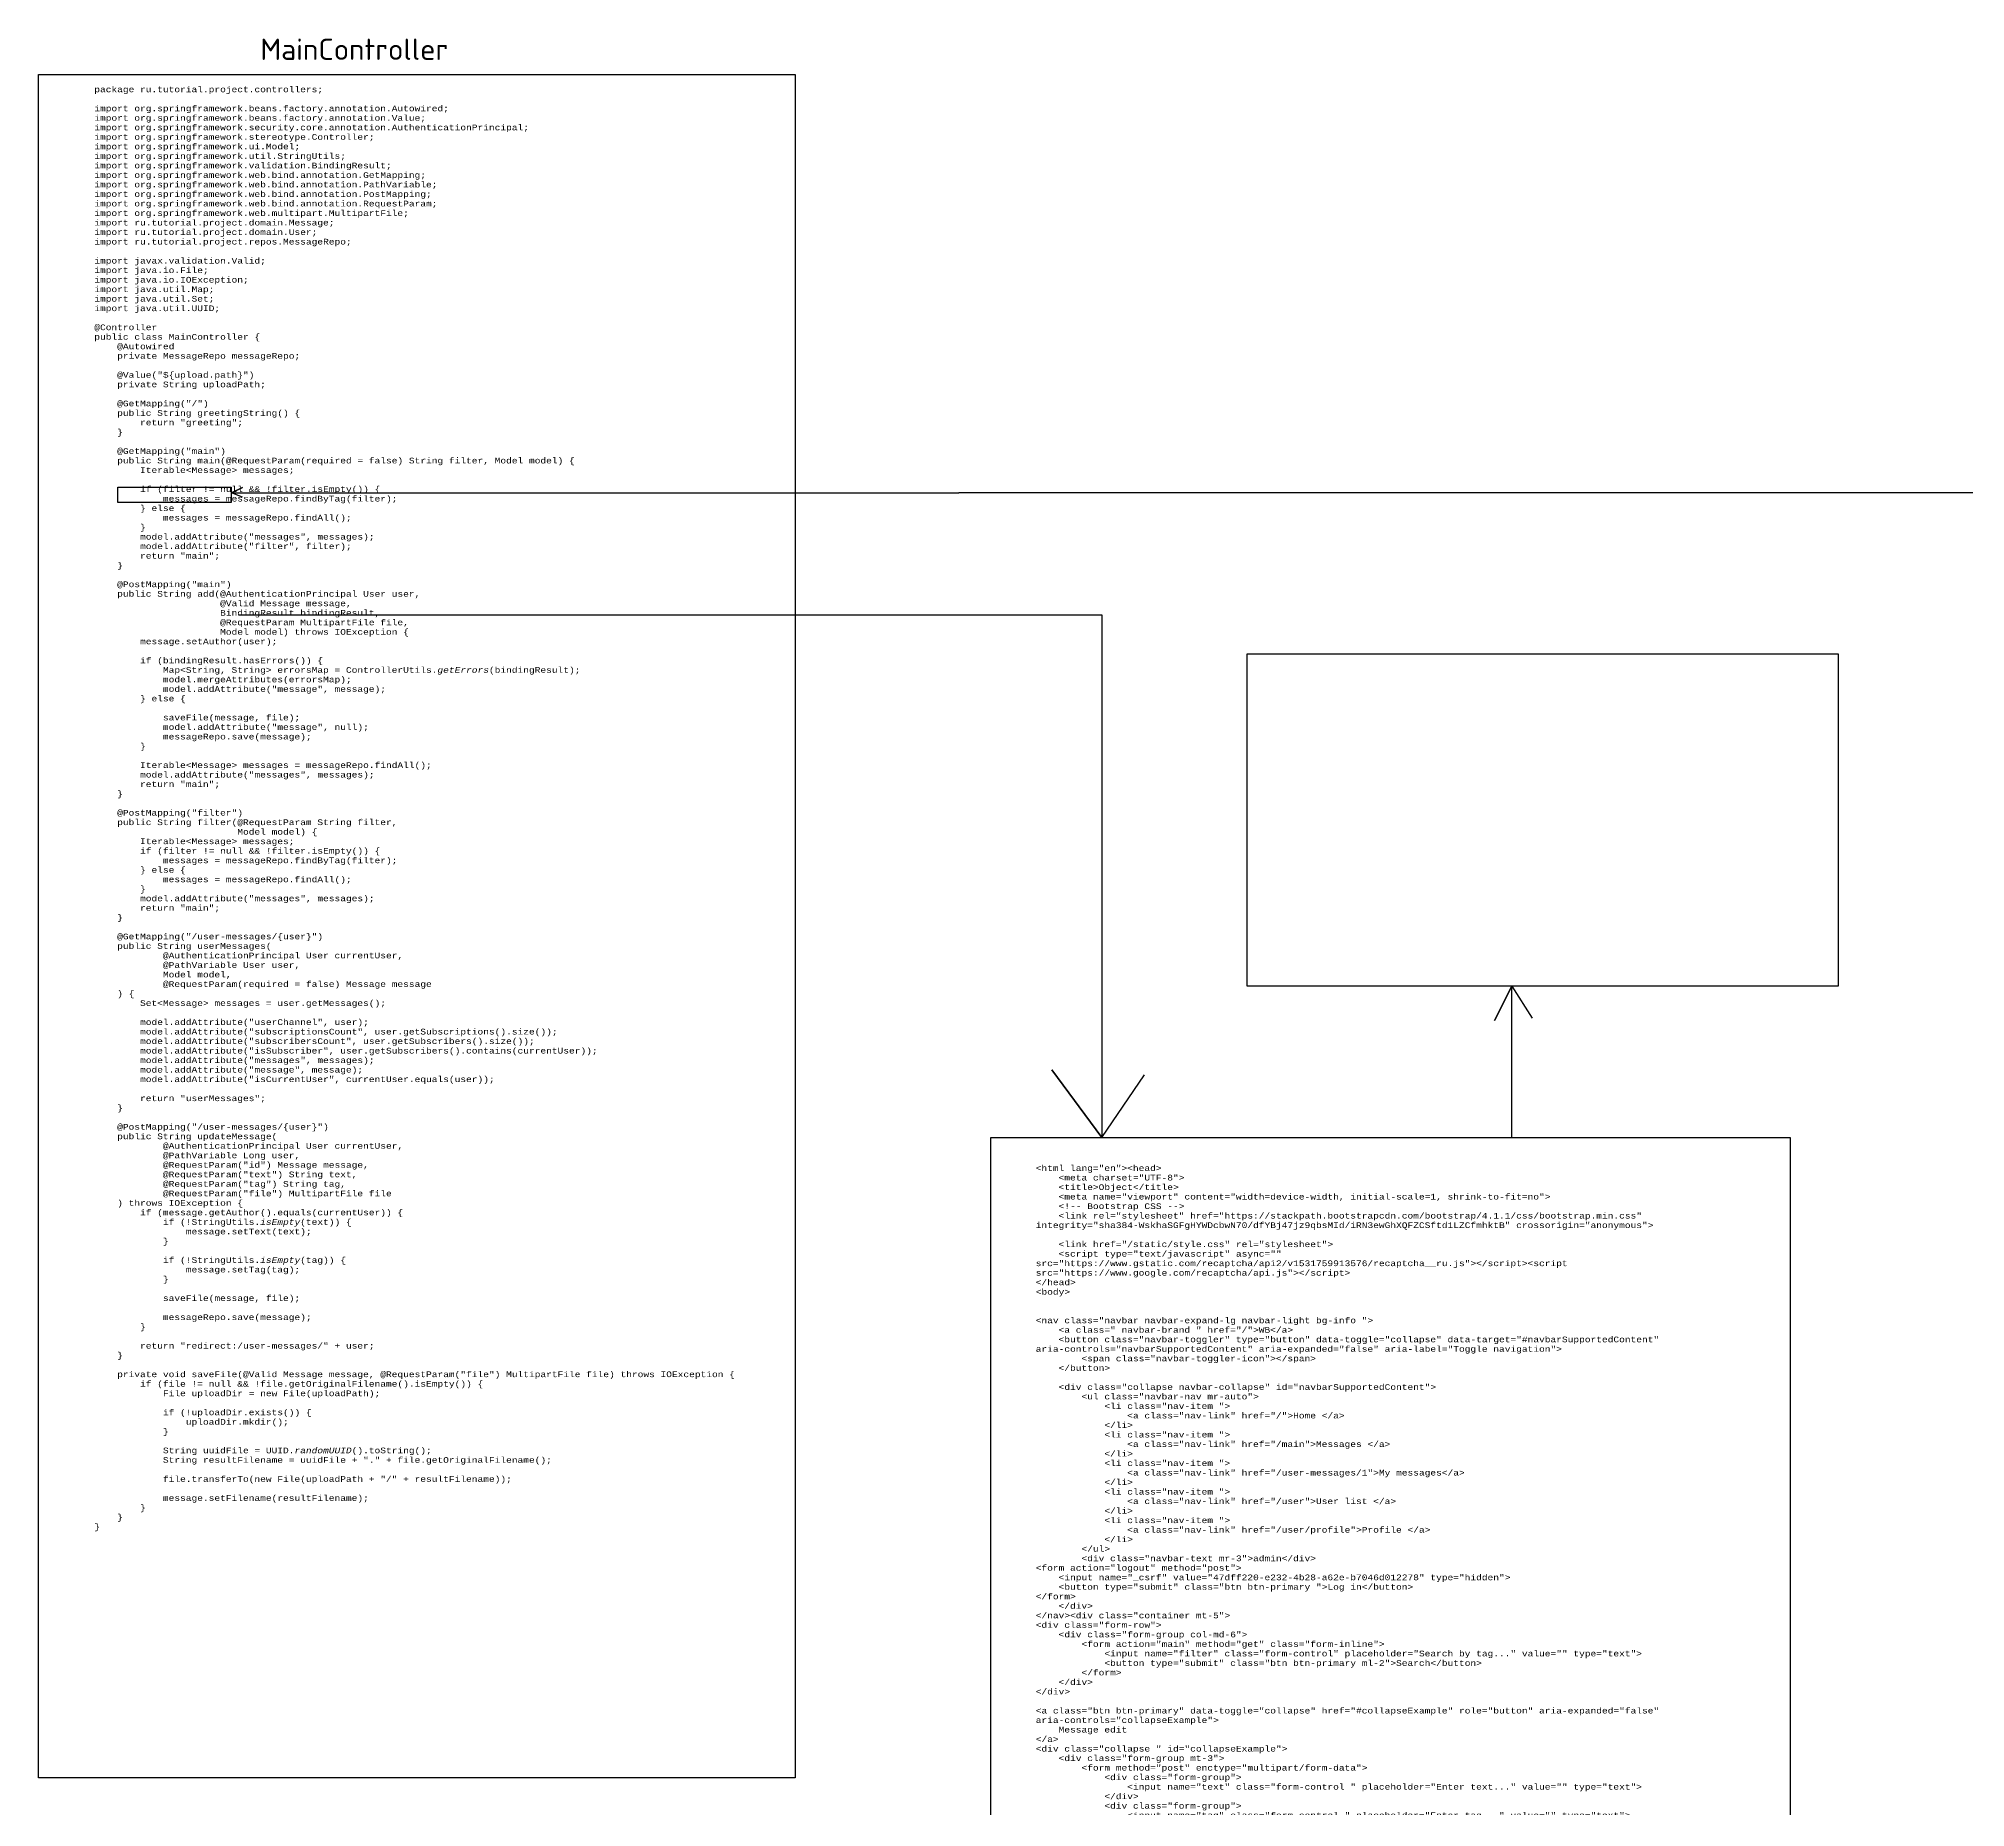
# Model space of a CAD drawing. Header units: millimetres. Extents: x 2495 to 4485, y 2746 to 3935.
# Drawn here: x 2495 to 3128, y 3354 to 3935 of the extents above; entities that cross this region are included whole.
import ezdxf

# ---------------------------------------------------------------- set-up
doc = ezdxf.new("R2010")
doc.units = ezdxf.units.MM
doc.styles.get("Standard").update_dxf_attribs({"font": 'arial.ttf'})
picture_1 = doc.add_image_def('image2.jpg', size_in_pixel=(1920, 1080))

msp = doc.modelspace()

# ---------------------------------------------------------------- linework, layer by layer
at = {"color": 30, "lineweight": 30}
msp.add_lwpolyline([(2495.12, 3923.25), (2743.67, 3923.25), (2743.67, 3363.9), (2495.12, 3363.9), (2495.12, 3923.25)], dxfattribs=at)
at = {"color": 1, "lineweight": 30}
msp.add_lwpolyline([(2521.19, 3787.68), (2558.4, 3787.68), (2558.4, 3782.68), (2521.19, 3782.68)], close=True, dxfattribs=at)
for points in [[(2562.15, 3784.4), (2558.54, 3785.9), (2562.08, 3787.57), (2558.54, 3785.9), (2797.49, 3785.9)], [(3187.17, 3725.74), (3187.17, 3785.9), (2797.49, 3785.9)], [(2560.86, 3745.79), (2844.44, 3745.79), (2844.44, 3574.12), (2828.01, 3596.4), (2844.44, 3574.12), (2858.41, 3594.75)], [(2979.09, 3574.12), (2979.09, 3623.83), (2973.5, 3612.63), (2979.09, 3623.83), (2985.8, 3613.36)]]:
    msp.add_lwpolyline(points, dxfattribs=at)
at = {"color": 4, "lineweight": 30}
msp.add_lwpolyline([(2807.96, 3574.12), (3070.63, 3574.12), (3070.63, 2960.89), (2807.96, 2960.89)], close=True, dxfattribs=at)

# ---------------------------------------------------------------- texts
at = {"attachment_point": 1}
for s, width, insert, char_height in [('{\\fISOCPEUR|b0|i0|c0|p34;MainController}', 101.5882, (2567.99, 3935.03), 7), ('{\\fCourier New|b0|i0|c204|p49;\\H0.75x;\\C23;\\c3307724;package \\C9;\\c13023145;ru.tutorial.project.controllers\\C23;\\c3307724;;^J^Jimport \\C9;\\c13023145;org.springframework.beans.factory.annotation.\\C52;\\c2733499;Autowired\\C23;\\c3307724;;^Jimport \\C9;\\c13023145;org.springframework.beans.factory.annotation.\\C52;\\c2733499;Value\\C23;\\c3307724;;^Jimport \\C9;\\c13023145;org.springframework.security.core.annotation.\\C52;\\c2733499;AuthenticationPrincipal\\C23;\\c3307724;;^Jimport \\C9;\\c13023145;org.springframework.stereotype.\\C52;\\c2733499;Controller\\C23;\\c3307724;;^Jimport \\C9;\\c13023145;org.springframework.ui.Model\\C23;\\c3307724;;^Jimport \\C9;\\c13023145;org.springframework.util.StringUtils\\C23;\\c3307724;;^Jimport \\C9;\\c13023145;org.springframework.validation.BindingResult\\C23;\\c3307724;;^Jimport \\C9;\\c13023145;org.springframework.web.bind.annotation.\\C52;\\c2733499;GetMapping\\C23;\\c3307724;;^Jimport \\C9;\\c13023145;org.springframework.web.bind.annotation.\\C52;\\c2733499;PathVariable\\C23;\\c3307724;;^Jimport \\C9;\\c13023145;org.springframework.web.bind.annotation.\\C52;\\c2733499;PostMapping\\C23;\\c3307724;;^Jimport \\C9;\\c13023145;org.springframework.web.bind.annotation.\\C52;\\c2733499;RequestParam\\C23;\\c3307724;;^Jimport \\C9;\\c13023145;org.springframework.web.multipart.MultipartFile\\C23;\\c3307724;;^Jimport \\C9;\\c13023145;ru.tutorial.project.domain.Message\\C23;\\c3307724;;^Jimport \\C9;\\c13023145;ru.tutorial.project.domain.User\\C23;\\c3307724;;^Jimport \\C9;\\c13023145;ru.tutorial.project.repos.MessageRepo\\C23;\\c3307724;;^J^Jimport \\C9;\\c13023145;javax.validation.\\C52;\\c2733499;Valid\\C23;\\c3307724;;^Jimport \\C9;\\c13023145;java.io.File\\C23;\\c3307724;;^Jimport \\C9;\\c13023145;java.io.IOException\\C23;\\c3307724;;^Jimport \\C9;\\c13023145;java.util.Map\\C23;\\c3307724;;^Jimport \\C9;\\c13023145;java.util.Set\\C23;\\c3307724;;^Jimport \\C9;\\c13023145;java.util.UUID\\C23;\\c3307724;;^J^J\\C52;\\c2733499;@Controller^J\\C23;\\c3307724;public class \\C9;\\c13023145;MainController \\{^J    \\C52;\\c2733499;@Autowired^J    \\C23;\\c3307724;private \\C9;\\c13023145;MessageRepo \\C193;\\c11171480;messageRepo\\C23;\\c3307724;;^J^J    \\C52;\\c2733499;@Value\\C9;\\c13023145;(\\C75;\\c5867370;"$\\{upload.path\\}"\\C9;\\c13023145;)^J    \\C23;\\c3307724;private \\C9;\\c13023145;String \\C193;\\c11171480;uploadPath\\C23;\\c3307724;;^J^J    \\C52;\\c2733499;@GetMapping\\C9;\\c13023145;(\\C75;\\c5867370;"/"\\C9;\\c13023145;)^J    \\C23;\\c3307724;public \\C9;\\c13023145;String \\C31;\\c7194367;greetingString\\C9;\\c13023145;() \\{^J        \\C23;\\c3307724;return \\C75;\\c5867370;"greeting"\\C23;\\c3307724;;^J    \\C9;\\c13023145;\\}^J^J    \\C52;\\c2733499;@GetMapping\\C9;\\c13023145;(\\C75;\\c5867370;"main"\\C9;\\c13023145;)^J    \\C23;\\c3307724;public \\C9;\\c13023145;String \\C31;\\c7194367;main\\C9;\\c13023145;(\\C52;\\c2733499;@RequestParam\\C9;\\c13023145;(\\C254;\\c16765136;required \\C9;\\c13023145;= \\C23;\\c3307724;false\\C9;\\c13023145;) String filter\\C23;\\c3307724;, \\C9;\\c13023145;Model model) \\{^J        Iterable<Message> messages\\C23;\\c3307724;;^J^J        if \\C9;\\c13023145;(filter != \\C23;\\c3307724;null \\C9;\\c13023145;&& !filter.isEmpty()) \\{^J            messages = \\C193;\\c11171480;messageRepo\\C9;\\c13023145;.findByTag(filter)\\C23;\\c3307724;;^J        \\C9;\\c13023145;\\} \\C23;\\c3307724;else \\C9;\\c13023145;\\{^J            messages = \\C193;\\c11171480;messageRepo\\C9;\\c13023145;.findAll()\\C23;\\c3307724;;^J        \\C9;\\c13023145;\\}^J        model.addAttribute(\\C75;\\c5867370;"messages"\\C23;\\c3307724;, \\C9;\\c13023145;messages)\\C23;\\c3307724;;^J        \\C9;\\c13023145;model.addAttribute(\\C75;\\c5867370;"filter"\\C23;\\c3307724;, \\C9;\\c13023145;filter)\\C23;\\c3307724;;^J        return \\C75;\\c5867370;"main"\\C23;\\c3307724;;^J    \\C9;\\c13023145;\\}^J^J    \\C52;\\c2733499;@PostMapping\\C9;\\c13023145;(\\C75;\\c5867370;"main"\\C9;\\c13023145;)^J    \\C23;\\c3307724;public \\C9;\\c13023145;String \\C31;\\c7194367;add\\C9;\\c13023145;(\\C52;\\c2733499;@AuthenticationPrincipal \\C9;\\c13023145;User user\\C23;\\c3307724;,^J                      \\C52;\\c2733499;@Valid \\C9;\\c13023145;Message message\\C23;\\c3307724;,^J                      \\C9;\\c13023145;BindingResult bindingResult\\C23;\\c3307724;,^J                      \\C52;\\c2733499;@RequestParam \\C9;\\c13023145;MultipartFile file\\C23;\\c3307724;,^J                      \\C9;\\c13023145;Model model) \\C23;\\c3307724;throws \\C9;\\c13023145;IOException \\{^J        message.setAuthor(user)\\C23;\\c3307724;;^J^J        if \\C9;\\c13023145;(bindingResult.hasErrors()) \\{^J            Map<String\\C23;\\c3307724;, \\C9;\\c13023145;String> errorsMap = ControllerUtils.\\fCourier New|b0|i1|c204|p49;getErrors\\fCourier New|b0|i0|c204|p49;(bindingResult)\\C23;\\c3307724;;^J            \\C9;\\c13023145;model.mergeAttributes(errorsMap)\\C23;\\c3307724;;^J            \\C9;\\c13023145;model.addAttribute(\\C75;\\c5867370;"message"\\C23;\\c3307724;, \\C9;\\c13023145;message)\\C23;\\c3307724;;^J        \\C9;\\c13023145;\\} \\C23;\\c3307724;else \\C9;\\c13023145;\\{^J^J            saveFile(message\\C23;\\c3307724;, \\C9;\\c13023145;file)\\C23;\\c3307724;;^J            \\C9;\\c13023145;model.addAttribute(\\C75;\\c5867370;"message"\\C23;\\c3307724;, null\\C9;\\c13023145;)\\C23;\\c3307724;;^J            \\C193;\\c11171480;messageRepo\\C9;\\c13023145;.save(message)\\C23;\\c3307724;;^J        \\C9;\\c13023145;\\}^J^J        Iterable<Message> messages = \\C193;\\c11171480;messageRepo\\C9;\\c13023145;.findAll()\\C23;\\c3307724;;^J        \\C9;\\c13023145;model.addAttribute(\\C75;\\c5867370;"messages"\\C23;\\c3307724;, \\C9;\\c13023145;messages)\\C23;\\c3307724;;^J        return \\C75;\\c5867370;"main"\\C23;\\c3307724;;^J    \\C9;\\c13023145;\\}^J^J    \\C52;\\c2733499;@PostMapping\\C9;\\c13023145;(\\C75;\\c5867370;"filter"\\C9;\\c13023145;)^J    \\C23;\\c3307724;public \\C9;\\c13023145;String \\C31;\\c7194367;filter\\C9;\\c13023145;(\\C52;\\c2733499;@RequestParam \\C9;\\c13023145;String filter\\C23;\\c3307724;,^J                         \\C9;\\c13023145;Model model) \\{^J        Iterable<Message> messages\\C23;\\c3307724;;^J        if \\C9;\\c13023145;(filter != \\C23;\\c3307724;null \\C9;\\c13023145;&& !filter.isEmpty()) \\{^J            messages = \\C193;\\c11171480;messageRepo\\C9;\\c13023145;.findByTag(filter)\\C23;\\c3307724;;^J        \\C9;\\c13023145;\\} \\C23;\\c3307724;else \\C9;\\c13023145;\\{^J            messages = \\C193;\\c11171480;messageRepo\\C9;\\c13023145;.findAll()\\C23;\\c3307724;;^J        \\C9;\\c13023145;\\}^J        model.addAttribute(\\C75;\\c5867370;"messages"\\C23;\\c3307724;, \\C9;\\c13023145;messages)\\C23;\\c3307724;;^J        return \\C75;\\c5867370;"main"\\C23;\\c3307724;;^J    \\C9;\\c13023145;\\}^J^J    \\C52;\\c2733499;@GetMapping\\C9;\\c13023145;(\\C75;\\c5867370;"/user-messages/\\{user\\}"\\C9;\\c13023145;)^J    \\C23;\\c3307724;public \\C9;\\c13023145;String \\C31;\\c7194367;userMessages\\C9;\\c13023145;(^J            \\C52;\\c2733499;@AuthenticationPrincipal \\C9;\\c13023145;User currentUser\\C23;\\c3307724;,^J            \\C52;\\c2733499;@PathVariable \\C9;\\c13023145;User user\\C23;\\c3307724;,^J            \\C9;\\c13023145;Model model\\C23;\\c3307724;,^J            \\C52;\\c2733499;@RequestParam\\C9;\\c13023145;(\\C254;\\c16765136;required \\C9;\\c13023145;= \\C23;\\c3307724;false\\C9;\\c13023145;) Message message^J    ) \\{^J        Set<Message> messages = user.getMessages()\\C23;\\c3307724;;^J^J        \\C9;\\c13023145;model.addAttribute(\\C75;\\c5867370;"userChannel"\\C23;\\c3307724;, \\C9;\\c13023145;user)\\C23;\\c3307724;;^J        \\C9;\\c13023145;model.addAttribute(\\C75;\\c5867370;"subscriptionsCount"\\C23;\\c3307724;, \\C9;\\c13023145;user.getSubscriptions().size())\\C23;\\c3307724;;^J        \\C9;\\c13023145;model.addAttribute(\\C75;\\c5867370;"subscribersCount"\\C23;\\c3307724;, \\C9;\\c13023145;user.getSubscribers().size())\\C23;\\c3307724;;^J        \\C9;\\c13023145;model.addAttribute(\\C75;\\c5867370;"isSubscriber"\\C23;\\c3307724;, \\C9;\\c13023145;user.getSubscribers().contains(currentUser))\\C23;\\c3307724;;^J        \\C9;\\c13023145;model.addAttribute(\\C75;\\c5867370;"messages"\\C23;\\c3307724;, \\C9;\\c13023145;messages)\\C23;\\c3307724;;^J        \\C9;\\c13023145;model.addAttribute(\\C75;\\c5867370;"message"\\C23;\\c3307724;, \\C9;\\c13023145;message)\\C23;\\c3307724;;^J        \\C9;\\c13023145;model.addAttribute(\\C75;\\c5867370;"isCurrentUser"\\C23;\\c3307724;, \\C9;\\c13023145;currentUser.equals(user))\\C23;\\c3307724;;^J^J        return \\C75;\\c5867370;"userMessages"\\C23;\\c3307724;;^J    \\C9;\\c13023145;\\}^J^J    \\C52;\\c2733499;@PostMapping\\C9;\\c13023145;(\\C75;\\c5867370;"/user-messages/\\{user\\}"\\C9;\\c13023145;)^J    \\C23;\\c3307724;public \\C9;\\c13023145;String \\C31;\\c7194367;updateMessage\\C9;\\c13023145;(^J            \\C52;\\c2733499;@AuthenticationPrincipal \\C9;\\c13023145;User currentUser\\C23;\\c3307724;,^J            \\C52;\\c2733499;@PathVariable \\C9;\\c13023145;Long user\\C23;\\c3307724;,^J            \\C52;\\c2733499;@RequestParam\\C9;\\c13023145;(\\C75;\\c5867370;"id"\\C9;\\c13023145;) Message message\\C23;\\c3307724;,^J            \\C52;\\c2733499;@RequestParam\\C9;\\c13023145;(\\C75;\\c5867370;"text"\\C9;\\c13023145;) String text\\C23;\\c3307724;,^J            \\C52;\\c2733499;@RequestParam\\C9;\\c13023145;(\\C75;\\c5867370;"tag"\\C9;\\c13023145;) String tag\\C23;\\c3307724;,^J            \\C52;\\c2733499;@RequestParam\\C9;\\c13023145;(\\C75;\\c5867370;"file"\\C9;\\c13023145;) MultipartFile file^J    ) \\C23;\\c3307724;throws \\C9;\\c13023145;IOException \\{^J        \\C23;\\c3307724;if \\C9;\\c13023145;(message.getAuthor().equals(currentUser)) \\{^J            \\C23;\\c3307724;if \\C9;\\c13023145;(!StringUtils.\\fCourier New|b0|i1|c204|p49;isEmpty\\fCourier New|b0|i0|c204|p49;(text)) \\{^J                message.setText(text)\\C23;\\c3307724;;^J            \\C9;\\c13023145;\\}^J^J            \\C23;\\c3307724;if \\C9;\\c13023145;(!StringUtils.\\fCourier New|b0|i1|c204|p49;isEmpty\\fCourier New|b0|i0|c204|p49;(tag)) \\{^J                message.setTag(tag)\\C23;\\c3307724;;^J            \\C9;\\c13023145;\\}^J^J            saveFile(message\\C23;\\c3307724;, \\C9;\\c13023145;file)\\C23;\\c3307724;;^J^J            \\C193;\\c11171480;messageRepo\\C9;\\c13023145;.save(message)\\C23;\\c3307724;;^J        \\C9;\\c13023145;\\}^J^J        \\C23;\\c3307724;return \\C75;\\c5867370;"redirect:/user-messages/" \\C9;\\c13023145;+ user\\C23;\\c3307724;;^J    \\C9;\\c13023145;\\}^J^J    \\C23;\\c3307724;private void \\C31;\\c7194367;saveFile\\C9;\\c13023145;(\\C52;\\c2733499;@Valid \\C9;\\c13023145;Message message\\C23;\\c3307724;, \\C52;\\c2733499;@RequestParam\\C9;\\c13023145;(\\C75;\\c5867370;"file"\\C9;\\c13023145;) MultipartFile file) \\C23;\\c3307724;throws \\C9;\\c13023145;IOException \\{^J        \\C23;\\c3307724;if \\C9;\\c13023145;(file != \\C23;\\c3307724;null \\C9;\\c13023145;&& !file.getOriginalFilename().isEmpty()) \\{^J            File uploadDir = \\C23;\\c3307724;new \\C9;\\c13023145;File(\\C193;\\c11171480;uploadPath\\C9;\\c13023145;)\\C23;\\c3307724;;^J^J            if \\C9;\\c13023145;(!uploadDir.exists()) \\{^J                uploadDir.mkdir()\\C23;\\c3307724;;^J            \\C9;\\c13023145;\\}^J^J            String uuidFile = UUID.\\fCourier New|b0|i1|c204|p49;randomUUID\\fCourier New|b0|i0|c204|p49;().toString()\\C23;\\c3307724;;^J            \\C9;\\c13023145;String resultFilename = uuidFile + \\C75;\\c5867370;"." \\C9;\\c13023145;+ file.getOriginalFilename()\\C23;\\c3307724;;^J^J            \\C9;\\c13023145;file.transferTo(\\C23;\\c3307724;new \\C9;\\c13023145;File(\\C193;\\c11171480;uploadPath \\C9;\\c13023145;+ \\C75;\\c5867370;"/" \\C9;\\c13023145;+ resultFilename))\\C23;\\c3307724;;^J^J            \\C9;\\c13023145;message.setFilename(resultFilename)\\C23;\\c3307724;;^J        \\C9;\\c13023145;\\}^J    \\}^J\\}}', 201.7498, (2513.44, 3919.3), 2.5), ('{\\fCourier New|b0|i0|c204|p49;\\H0.75x;\\C23;\\c3307724;<html lang="en"><head>^J    <meta charset="UTF-8">^J    <title>Object</title>^J    <meta name="viewport" content="width=device-width, initial-scale=1, shrink-to-fit=no">^J    <!-- Bootstrap CSS -->^J    <link rel="stylesheet" href="https://stackpath.bootstrapcdn.com/bootstrap/4.1.1/css/bootstrap.min.css" integrity="sha384-WskhaSGFgHYWDcbwN70/dfYBj47jz9qbsMId/iRN3ewGhXQFZCSftd1LZCfmhktB" crossorigin="anonymous">^J^J    <link href="/static/style.css" rel="stylesheet">^J    <script type="text/javascript" async="" src="https://www.gstatic.com/recaptcha/api2/v1531759913576/recaptcha__ru.js"></script><script src="https://www.google.com/recaptcha/api.js"></script>^J</head>^J<body>^J^J^J<nav class="navbar navbar-expand-lg navbar-light bg-info ">^J    <a class=" navbar-brand " href="/">WB</a>^J    <button class="navbar-toggler" type="button" data-toggle="collapse" data-target="#navbarSupportedContent" aria-controls="navbarSupportedContent" aria-expanded="false" aria-label="Toggle navigation">^J        <span class="navbar-toggler-icon"></span>^J    </button>^J^J    <div class="collapse navbar-collapse" id="navbarSupportedContent">^J        <ul class="navbar-nav mr-auto">^J            <li class="nav-item ">^J                <a class="nav-link" href="/">Home </a>^J            </li>^J            <li class="nav-item ">^J                <a class="nav-link" href="/main">Messages </a>^J            </li>^J            <li class="nav-item ">^J                <a class="nav-link" href="/user-messages/1">My messages</a>^J            </li>^J            <li class="nav-item ">^J                <a class="nav-link" href="/user">User list </a>^J            </li>^J            <li class="nav-item ">^J                <a class="nav-link" href="/user/profile">Profile </a>^J            </li>^J        </ul>^J        <div class="navbar-text mr-3">admin</div>^J<form action="logout" method="post">^J    <input name="_csrf" value="47dff220-e232-4b28-a62e-b7046d012278" type="hidden">^J    <button type="submit" class="btn btn-primary ">Log in</button>^J</form>^J    </div>^J</nav><div class="container mt-5">^J<div class="form-row">^J    <div class="form-group col-md-6">^J        <form action="main" method="get" class="form-inline">^J            <input name="filter" class="form-control" placeholder="Search by tag..." value="" type="text">^J            <button type="submit" class="btn btn-primary ml-2">Search</button>^J        </form>^J    </div>^J</div>^J^J<a class="btn btn-primary" data-toggle="collapse" href="#collapseExample" role="button" aria-expanded="false" aria-controls="collapseExample">^J    Message edit^J</a>^J<div class="collapse " id="collapseExample">^J    <div class="form-group mt-3">^J        <form method="post" enctype="multipart/form-data">^J            <div class="form-group">^J                <input name="text" class="form-control " placeholder="Enter text..." value="" type="text">^J            </div>^J            <div class="form-group">^J                <input name="tag" class="form-control " placeholder="Enter tag..." value="" type="text">^J            </div>^J            <div class="form-group">^J                <div class="custom-file">^J                    <input class="custom-file-input" id="customFile" name="file" type="file">^J                    <label class="custom-file-label" for="customFile">Choose file</label>^J                </div>^J            </div>^J            <input name="_csrf" value="47dff220-e232-4b28-a62e-b7046d012278" type="hidden">^J            <input name="id" value="" type="hidden">^J            <div class="form-group">^J                <button type="submit" class="btn btn-primary ">Save message</button>^J            </div>^J        </form>^J    </div>^J</div>^J^J^J<div class="card-columns">^J    <div class="card my-3">^J        <div>^J        </div>^J        <div class="m-2">^J            <span>m1</span><br>^J            <i>#t1</i>^J        </div>^J        <div class="card-footer text-muted">^J            <a href="/user-messages/1">admin</a>^J                <a class="btn btn-primary" href="/user-messages/1?message=1">^J                    Edit^J                </a>^J        </div>^J    </div>^J    <div class="card my-3">^J        <div>^J        </div>^J        <div class="m-2">^J            <span>m2</span><br>^J            <i>#t2</i>^J        </div>^J        <div class="card-footer text-muted">^J            <a href="/user-messages/1">admin</a>^J                <a class="btn btn-primary" href="/user-messages/1?message=2">^J                    Edit^J                </a>^J        </div>^J    </div>^J    <div class="card my-3">^J        <div>^J        </div>^J        <div class="m-2">^J            <span>m3</span><br>^J            <i>#t3</i>^J        </div>^J        <div class="card-footer text-muted">^J            <a href="/user-messages/1">admin</a>^J                <a class="btn btn-primary" href="/user-messages/1?message=3">^J                    Edit^J                </a>^J        </div>^J    </div>^J    <div class="card my-3">^J        <div>^J        </div>^J        <div class="m-2">^J            <span>m3</span><br>^J            <i>#t4</i>^J        </div>^J        <div class="card-footer text-muted">^J            <a href="/user-messages/12">u</a>^J        </div>^J    </div>^J    <div class="card my-3">^J        <div>^J        </div>^J        <div class="m-2">^J            <span>m5</span><br>^J            <i>#t5</i>^J        </div>^J        <div class="card-footer text-muted">^J            <a href="/user-messages/12">u</a>^J        </div>^J    </div>^J</div>^J</div>^J^J<!-- Optional JavaScript -->^J<!-- jQuery first, then Popper.js, then Bootstrap JS -->^J<script src="https://code.jquery.com/jquery-3.3.1.slim.min.js" integrity="sha384-q8i/X+965DzO0rT7abK41JStQIAqVgRVzpbzo5smXKp4YfRvH+8abtTE1Pi6jizo" crossorigin="anonymous"></script>^J<script src="https://cdnjs.cloudflare.com/ajax/libs/popper.js/1.14.3/umd/popper.min.js" integrity="sha384-ZMP7rVo3mIykV+2+9J3UJ46jBk0WLaUAdn689aCwoqbBJiSnjAK/l8WvCWPIPm49" crossorigin="anonymous"></script>^J<script src="https://stackpath.bootstrapcdn.com/bootstrap/4.1.1/js/bootstrap.min.js" integrity="sha384-smHYKdLADwkXOn1EmN1qk/HfnUcbVRZyYmZ4qpPea6sjB/pTJ0euyQp0Mk8ck+5T" crossorigin="anonymous"></script>^J^J^J</body></html>}', 231.4471, (2822.73, 3565.05), 2.5)]:
    msp.add_mtext_dynamic_manual_height_columns(s, width=width, gutter_width=12.5, heights=[0], dxfattribs=dict(at, insert=insert, char_height=char_height))

# ---------------------------------------------------------------- pictures from other files: only their frames are drawn
image = msp.add_image(picture_1, insert=(2892.18, 3623.83), size_in_units=(194.12, 109.19))
image.dxf.flags = 7

doc.saveas('drawing.dxf')
